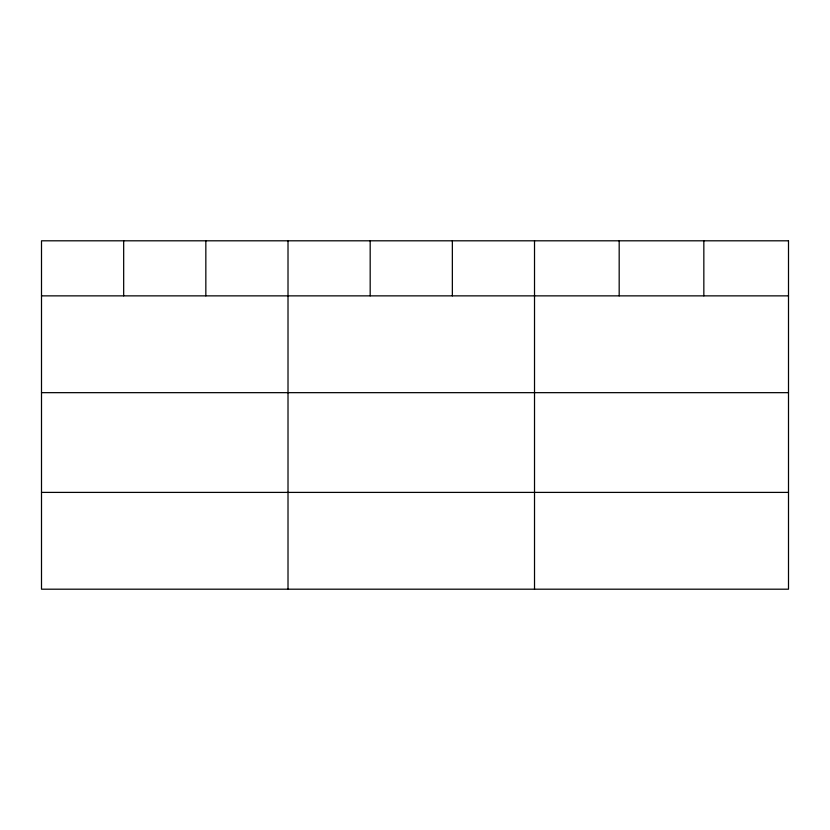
<?xml version="1.0" encoding="UTF-8"?>
<svg xmlns="http://www.w3.org/2000/svg" width="830" height="830" viewBox="0 0 830 830"><rect width="100%" height="100%" fill="white"/><g stroke="black" fill="none" stroke-linecap="round" stroke-linejoin="round"><path stroke-width="1.25" d="M41.5 295.864L788.5 295.864M41.5 392.663L788.5 392.663M41.5 492.398L788.5 492.398M703.84 240.804L703.84 295.864M619.18 240.804L619.18 295.864M534.52 240.804L534.52 589.196M452.35 240.804L452.35 295.864M370.18 240.804L370.18 295.864M288.01 240.804L288.01 589.196M205.84 240.804L205.84 295.864M123.67 240.804L123.67 295.864M788.5 240.804L41.5 240.804L41.5 589.196L788.5 589.196L788.5 240.804"/></g></svg>
